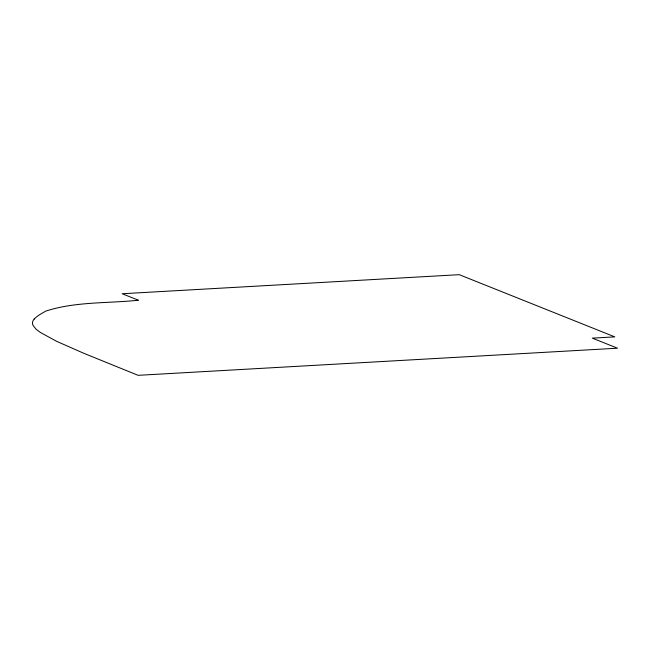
<?xml version="1.0" encoding="UTF-8"?>
<svg xmlns="http://www.w3.org/2000/svg" width="650" height="650" viewBox="0 0 650 650"><rect width="100%" height="100%" fill="white"/><g stroke="black" fill="none" stroke-linecap="round" stroke-linejoin="round"><path stroke-width="0.97" d="M34.214 319.028L33.727 319.646A138.32 26.39 2.8 0 0 32.979 320.929A139.929 26.699 2.8 0 0 32.5 323.001A129.626 24.733 2.8 0 0 33.012 325.333L35.937 329.054L40.357 332.451L56.729 341.372L84.037 353.389L138.125 375.326L617.5 348.205L592.321 338.138L614.794 336.871L459.257 274.674L122.192 293.743L138.442 300.235C107.697 303.452 75.489 301.454 45.817 311.09C41.787 313.454 37.464 315.599 34.214 319.028"/></g></svg>
